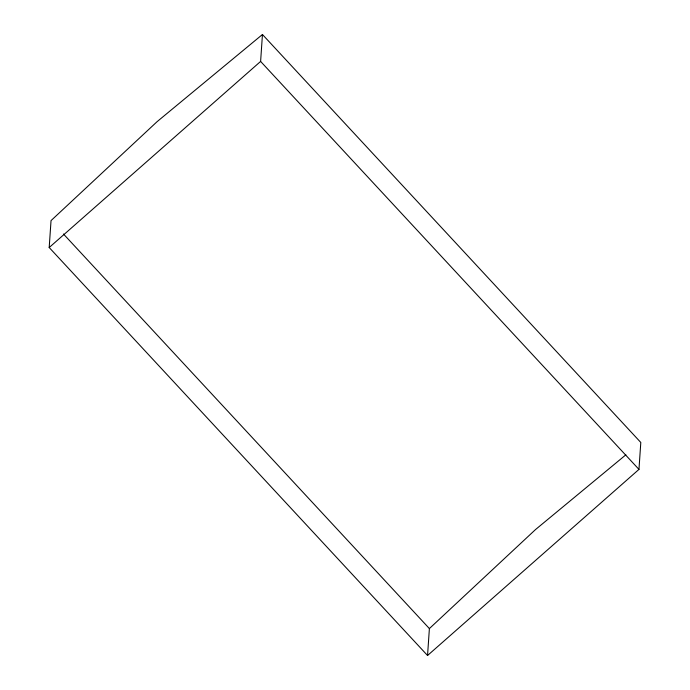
<?xml version="1.0" encoding="UTF-8"?>
<svg xmlns="http://www.w3.org/2000/svg" width="690" height="690" viewBox="0 0 690 690"><rect width="100%" height="100%" fill="white"/><g stroke="black" fill="none" stroke-linecap="round" stroke-linejoin="round"><path stroke-width="1.03" d="M49.197 247.529L51.034 220.602L157.148 121.613L262.45 34.5L640.803 442.471L638.966 469.398L427.55 655.5L49.197 247.529L260.613 61.427L262.45 34.5M427.55 655.5L429.387 628.573L535.5 529.575L625.873 454.814M260.613 61.427L638.966 469.398M63.471 234.013L429.387 628.573"/></g></svg>
